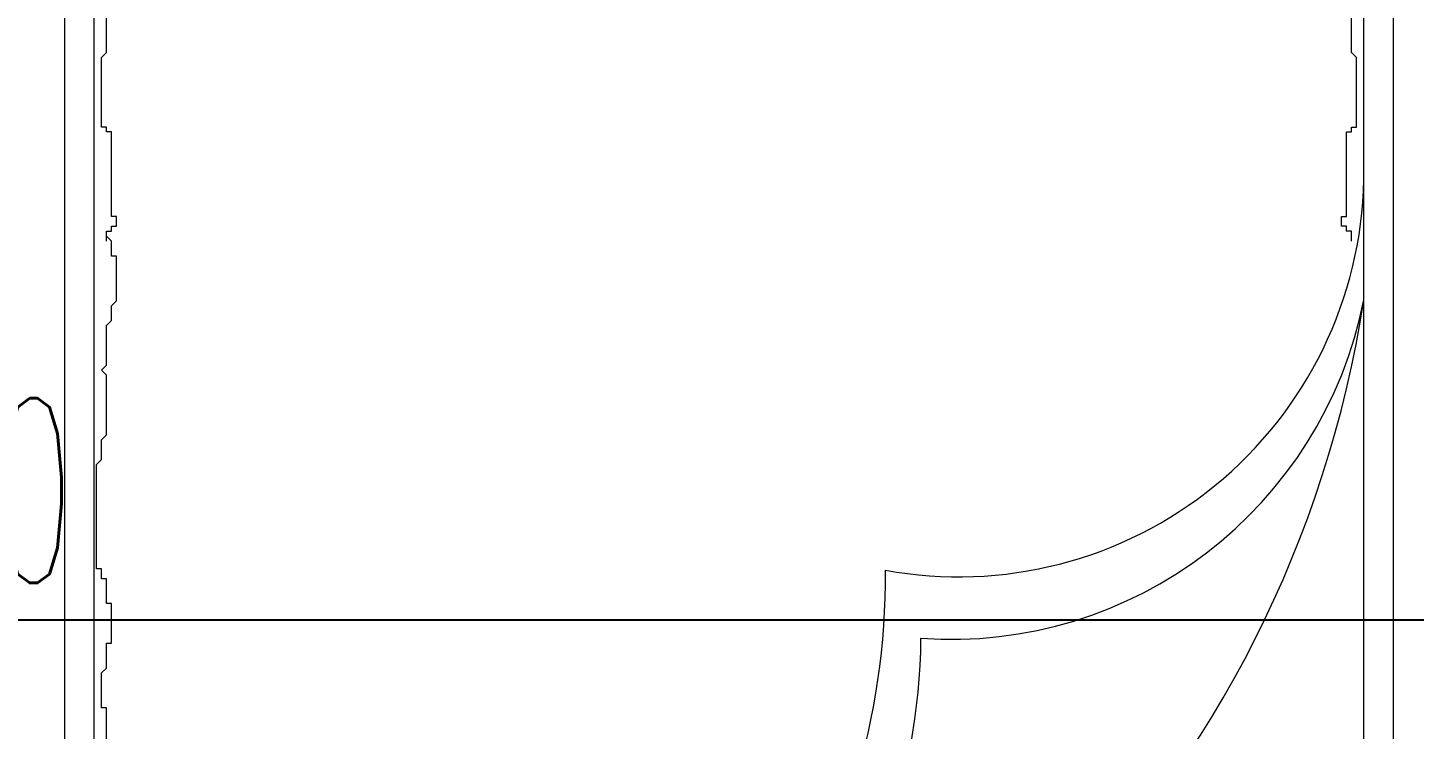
# Model space of a CAD drawing. Extents: x 775040 to 808375, y 4159409 to 4163651.
# Drawn here: x 784517.6 to 784611.5, y 4162200.8 to 4162248.3 of the extents above; entities that cross this region are included whole.
import ezdxf

# ---------------------------------------------------------------- set-up
doc = ezdxf.new("R2010")
doc.units = 0
doc.header["$MEASUREMENT"] = 0
doc.header["$PDMODE"] = 3
doc.linetypes.add('DUZ', pattern=[500, 500])
doc.layers.get('0').update_dxf_attribs({"linetype": 'DUZ'})
doc.layers.add('Z_iç ölçü yatay', color=75, linetype='Continuous', lineweight=20)
doc.layers.add('Z_tefriş', color=73, linetype='Continuous', lineweight=5)
doc.styles.add('OLCUIC', font='ROMANS.SHX', dxfattribs={"width": 0.5})
doc.dimstyles.new('ölçü 50', dxfattribs={"dimtxt": 12.5, "dimasz": 7, "dimexe": 5.3, "dimexo": 5, "dimgap": 2.5, "dimtad": 1, "dimdec": 0, "dimzin": 9, "dimdsep": 46, "dimtxsty": 'OLCUIC', "dimblk1": 'ARCHTICK', "dimblk2": 'ARCHTICK', "dimsah": 1, "dimcen": 0, "dimdle": 5.5, "dimadec": 0, "dimazin": 0, "dimtfac": 1, "dimtdec": 0, "dimtix": 1, "dimtofl": 0, "dimtmove": 1, "dimatfit": 3, "dimldrblk": 'ARCHTICK', "dimfxl": 0, "dimtolj": 1, "dimtzin": 0, "dimarcsym": 0})

# ---------------------------------------------------------------- blocks, each defined once
blk = doc.blocks.new('_ARCHTICK')
at = {"color": 0, "linetype": 'ByBlock', "const_width": 0.15}
blk.add_lwpolyline([(-0.5, -0.5), (0.5, 0.5)], dxfattribs=at)
blk = doc.blocks.new('*D125')
at = {"layer": 'Defpoints', "color": 0, "linetype": 'Continuous', "transparency": 16777216}
for p in [(784797.643, 4162208.209), (784227.643, 4162163.755), (784797.643, 4162158.755)]:
    blk.add_point(p, dxfattribs=at)
at = {"layer": 'Z_iç ölçü yatay', "color": 0, "linetype": 'Continuous', "lineweight": -2, "transparency": 16777216}
for p, q in [((784227.643, 4162183.209), (784227.643, 4162213.509)), ((784797.643, 4162183.209), (784797.643, 4162213.509)), ((784222.143, 4162208.209), (784803.143, 4162208.209))]:
    blk.add_line(p, q, dxfattribs=at)
at = {"layer": 'Z_iç ölçü yatay', "color": 0, "linetype": 'Continuous', "lineweight": -2, "transparency": 16777216, "xscale": 7, "yscale": 7, "zscale": 7, "rotation": 180}
blk.add_blockref('_ARCHTICK', (784227.643, 4162208.209), dxfattribs=at)
at = {"layer": 'Z_iç ölçü yatay', "color": 0, "linetype": 'Continuous', "lineweight": -2, "transparency": 16777216, "xscale": 7, "yscale": 7, "zscale": 7}
blk.add_blockref('_ARCHTICK', (784797.643, 4162208.209), dxfattribs=at)
at = {"layer": 'Z_iç ölçü yatay', "color": 0, "linetype": 'Continuous', "transparency": 16777216, "insert": (784512.643, 4162216.959), "char_height": 12.5, "attachment_point": 5, "style": 'OLCUIC'}
blk.add_mtext('\\A1;570', dxfattribs=at)
blk = doc.blocks.new('YATAK 2')
at = {"layer": 'Z_tefriş'}
for p, q in [((-8643.915, 17107.345), (-8643.915, 16917.345)), ((-8553.915, 16917.345), (-8553.915, 17107.345)), ((-8641.915, 17095.345), (-8641.915, 16929.345)), ((-8555.915, 17095.345), (-8555.915, 16929.345)), ((-8556.753, 17072.874), (-8556.753, 17068.841)), ((-8556.753, 17068.841), (-8556.416, 17068.841)), ((-8556.416, 17068.841), (-8556.416, 17066.489)), ((-8556.416, 17066.489), (-8556.753, 17066.153)), ((-8556.753, 17066.153), (-8556.753, 17064.473)), ((-8556.753, 17064.473), (-8557.089, 17064.473)), ((-8557.089, 17064.473), (-8557.089, 17061.784)), ((-8557.089, 17061.784), (-8556.753, 17061.784)), ((-8556.753, 17061.784), (-8556.753, 17060.104)), ((-8556.753, 17060.104), (-8556.416, 17060.104)), ((-8556.416, 17060.104), (-8556.416, 17059.432)), ((-8556.416, 17059.432), (-8556.08, 17059.432)), ((-8556.08, 17059.432), (-8556.08, 17052.375)), ((-8556.08, 17052.375), (-8556.416, 17052.039)), ((-8556.416, 17052.039), (-8556.416, 17050.694)), ((-8556.416, 17050.694), (-8556.753, 17050.358)), ((-8556.753, 17050.358), (-8556.753, 17046.326)), ((-8556.753, 17046.326), (-8556.416, 17045.99)), ((-8556.416, 17045.99), (-8556.753, 17045.654)), ((-8556.753, 17045.654), (-8556.753, 17042.965)), ((-8556.753, 17042.965), (-8557.089, 17042.629)), ((-8557.089, 17042.629), (-8557.089, 17041.621)), ((-8557.089, 17041.621), (-8557.425, 17041.285)), ((-8557.425, 17041.285), (-8557.425, 17038.26)), ((-8557.425, 17038.26), (-8557.089, 17038.26)), ((-8557.089, 17038.26), (-8557.089, 17037.252)), ((-8641.078, 17037.252), (-8641.078, 17036.58)), ((-8557.089, 17037.252), (-8556.753, 17036.916)), ((-8556.753, 17037.252), (-8556.753, 17036.58)), ((-8641.078, 17036.58), (-8640.741, 17036.58)), ((-8640.741, 17036.58), (-8640.741, 17036.244)), ((-8557.089, 17036.58), (-8557.089, 17036.244)), ((-8556.753, 17036.58), (-8557.089, 17036.58)), ((-8640.741, 17036.244), (-8640.405, 17036.244)), ((-8640.405, 17035.572), (-8640.741, 17035.572)), ((-8640.741, 17035.572), (-8640.741, 17029.859)), ((-8640.405, 17036.244), (-8640.405, 17035.572)), ((-8557.425, 17036.244), (-8557.425, 17035.572)), ((-8557.089, 17036.244), (-8557.425, 17036.244)), ((-8557.425, 17035.572), (-8557.089, 17035.572)), ((-8557.089, 17035.572), (-8557.089, 17029.859)), ((-8640.741, 17029.859), (-8641.078, 17029.859)), ((-8641.078, 17029.859), (-8641.078, 17029.523)), ((-8557.089, 17029.859), (-8556.753, 17029.859)), ((-8556.753, 17029.859), (-8556.753, 17029.523)), ((-8641.078, 17029.523), (-8641.414, 17029.523)), ((-8641.414, 17029.523), (-8641.414, 17024.818)), ((-8556.753, 17029.523), (-8556.416, 17029.523)), ((-8556.416, 17029.523), (-8556.416, 17024.818)), ((-8641.414, 17024.818), (-8641.078, 17024.482)), ((-8641.078, 17024.482), (-8641.078, 17021.122)), ((-8556.416, 17024.818), (-8556.753, 17024.482)), ((-8556.753, 17024.482), (-8556.753, 17021.122))]:
    blk.add_line(p, q, dxfattribs=at)
for centre, radius, start, end in [((-8565.816, 17029.467), 77, 99.79451, 171.22544), ((-8569.089, 17063.657), 42.83, 103.2633, 179.35675), ((-8560.336, 17059.804), 49.185, 112.19421, 180.31984), ((-8613.932, 17035.686), 28.524, 85.94663, 168.82682), ((-8614.472, 17032.531), 27.449, 79.6059, 178.81526)]:
    blk.add_arc(centre, radius, start, end, dxfattribs=at)

msp = doc.modelspace()

# ---------------------------------------------------------------- block references
at = {"layer": 'Z_tefriş', "rotation": 180}
msp.add_blockref('YATAK 2', (775966.178, 4179271.099), dxfattribs=at)

# ---------------------------------------------------------------- dimensions: what is measured, and where the dimension line sits
at = {"layer": 'Z_iç ölçü yatay', "linetype": 'Continuous'}
dim = msp.add_linear_dim(base=(784797.643, 4162208.209), p1=(784227.643, 4162163.755), p2=(784797.643, 4162158.755), dimstyle='ölçü 50', dxfattribs=at)
dim.commit()
dim.dimension.update_dxf_attribs({"geometry": '*D125', "text_midpoint": (784512.643, 4162216.959)})

doc.saveas('drawing.dxf')
